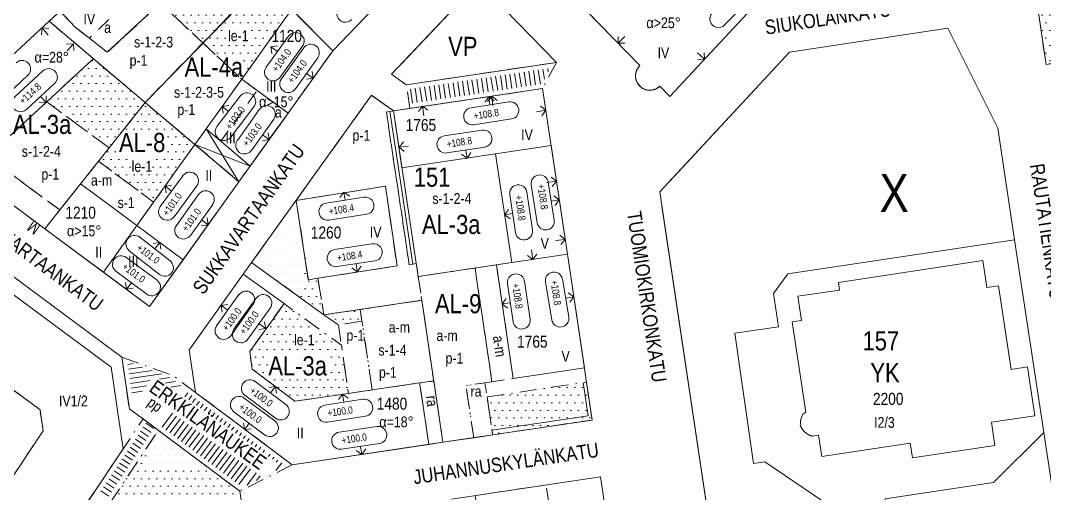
# Model space of a CAD drawing. Header units: metres. Extents: x 24485995 to 24488038, y 6819999 to 6822001.
# Drawn here: x 24487556.7 to 24487770.6, y 6821482.8 to 6821581.7 of the extents above; entities that cross this region are included whole.
import ezdxf

# ---------------------------------------------------------------- set-up
doc = ezdxf.new("R2010")
doc.units = ezdxf.units.M
for name, pattern in [('k10040', [10.3, 3.5, -1.5, 0.3, -1.5, 3.5]), ('k10050', [8, 3, -2, 3]), ('K10271', [0]), ('K10430', [0]), ('k10vi1', [0]), ('Pensasaita', [0])]:
    doc.linetypes.add(name, pattern=pattern)
for name, color, linetype, lineweight in [('AK_AsemakaavaTeksti_Kadun_puistonnimi', 7, 'Continuous', 0), ('AK_AsemakaavaTeksti_Kaupunginosan_nimi', 7, 'Continuous', 0), ('AK_AsemakaavaTeksti_Korttelinumero', 7, 'Continuous', 0), ('AK_Kaavamerkinta_Kayttotarkoitusalue', 7, 'Continuous', 0), ('AK_KayttotarkoitusSymboliViiva_Virkistysalueen_kuvio_murtoviiva', 7, 'Continuous', 0), ('AK_KayttotarkoitusViiva', 7, 'Continuous', 0), ('AK_LiikennointiViiva_Polkuviivoitus', 7, 'Continuous', 0), ('AK_MuuAsemakaavaTeksti_Alueenosan_kayttotarkoitus', 7, 'Continuous', 0), ('AK_MuuAsemakaavaTeksti_Erityismaarays', 7, 'Continuous', 0), ('AK_MuuAsemakaavaViiva_alueenosan_raja', 7, 'Continuous', 0), ('AK_MuuAsemakaavaViiva_Ohj_alueenosan_raja', 7, 'Continuous', 0), ('AK_Poistettava_merkintä', 7, 'Continuous', 0), ('AK_RakennusalaTeksti_Kerrosala_tai_luku', 7, 'Continuous', 0), ('AK_RakennusalaTeksti_Rakennusoikeus', 7, 'Continuous', 0), ('AK_RakennusalaViiva_Rakennusalan_raja__I_', 7, 'Continuous', 0), ('AK_RakentaminenSymboli_Rajaan_kiinni_nuoli', 7, 'Continuous', 0), ('AK_RakentaminenTeksti_Kattokaltevuus', 7, 'Continuous', 0), ('AK_RakentaminenTeksti_Korkeusmerkinta', 7, 'Continuous', 0), ('AK_RakentaminenTeksti_Korkeusmerkinta_ja_soikio_ja_nuoli', 7, 'Continuous', 0), ('AK_RakentaminenViiva_Kulkuaukko', 7, 'Continuous', 0), ('AK_YmparistoAlue_Istutettava_alue', 7, 'Continuous', 0), ('AK_YmparistoTeksti_Aita_puurivimerkinta', 7, 'Continuous', 0), ('AK_YmparistoViiva_Istutettava_pensasaita', 7, 'Continuous', 0), ('AK_YmparistoViiva_Istutettava_puurivi', 7, 'Continuous', 0)]:
    doc.layers.add(name, color=color, linetype=linetype, lineweight=lineweight)
doc.styles.add('ArialNarrow', font='ARIALN.TTF')

# ---------------------------------------------------------------- blocks, each defined once
blk = doc.blocks.new('NUOLI1')
at = {"layer": 'AK_RakentaminenSymboli_Rajaan_kiinni_nuoli', "color": 7, "linetype": 'Continuous', "lineweight": 0}
for p, q in [((0, 0), (-1, 1)), ((0, 2), (0, 0)), ((0, 0), (1, 1))]:
    blk.add_line(p, q, dxfattribs=at)

msp = doc.modelspace()

# ---------------------------------------------------------------- hatches: boundary and pattern name
at = {"layer": 'AK_YmparistoAlue_Istutettava_alue', "linetype": 'Continuous', "lineweight": 0}
h = msp.add_hatch(dxfattribs=at)
h.set_pattern_fill('DOTS', style=0)
h.paths.add_polyline_path([(24487602.61, 6821602.08), (24487600.92, 6821600.52), (24487598.95, 6821598.69), (24487599.64, 6821597.97), (24487599.29, 6821597.64), (24487585.9, 6821585.25), (24487594.81, 6821576.95), (24487607.44, 6821589.97), (24487612.78, 6821584.55), (24487615.62, 6821587.52), (24487619.76, 6821591.86), (24487622.43, 6821594.64), (24487613.29, 6821604.02), (24487609.22, 6821608.19)], flags=0)
h = msp.add_hatch(dxfattribs=at)
h.set_pattern_fill('DOTS', style=0)
h.paths.add_polyline_path([(24487771.3, 6821598.42), (24487769.92, 6821606.72), (24487765.97, 6821606.12), (24487770.36, 6821576.44), (24487770.94, 6821572.48), (24487800.6, 6821577.01), (24487800.02, 6821580.97), (24487774.81, 6821577.1)], flags=0)
h = msp.add_hatch(dxfattribs=at)
h.set_pattern_fill('DOTS', style=0)
h.paths.add_polyline_path([(24487612.15, 6821582.28), (24487613.35, 6821583.96), (24487612.78, 6821584.55), (24487607.44, 6821589.97), (24487594.81, 6821576.95), (24487602.89, 6821569.37)], flags=0)
h = msp.add_hatch(dxfattribs=at)
h.set_pattern_fill('DOTS', style=0)
h.paths.add_polyline_path([(24487571.91, 6821573.67), (24487570.83, 6821572.67), (24487562.17, 6821564.65), (24487565.92, 6821561.88), (24487575.21, 6821555.03), (24487582.74, 6821564.51)], flags=0)
h = msp.add_hatch(dxfattribs=at)
h.set_pattern_fill('DOTS', style=0)
h.paths.add_polyline_path([(24487576.97, 6821549.3), (24487584.5, 6821543.7), (24487592.57, 6821554.97), (24487593.13, 6821555.74), (24487582.74, 6821564.51), (24487575.21, 6821555.03), (24487572.99, 6821552.25)], flags=0)
h = msp.add_hatch(dxfattribs=at)
h.set_pattern_fill('DOTS', style=0)
h.paths.add_polyline_path([(24487616.83, 6821527.49), (24487614.38, 6821543.49), (24487614.29, 6821544.07), (24487604.98, 6821531.07), (24487611.15, 6821526.62), (24487619.95, 6821520.25), (24487618.8, 6821527.79), (24487618.65, 6821527.77)], flags=0)
h = msp.add_hatch(dxfattribs=at)
h.set_pattern_fill('DOTS', style=0)
h.paths.add_polyline_path([(24487609.44, 6821519.27), (24487604.59, 6821512.5), (24487605.09, 6821508.83), (24487614.03, 6821502.14), (24487625.23, 6821503.73), (24487623.75, 6821513.62), (24487623.72, 6821513.83), (24487618.2, 6821517.82), (24487611.74, 6821522.49)], flags=0)
h = msp.add_hatch(dxfattribs=at)
h.set_pattern_fill('DOTS', style=0)
h.paths.add_polyline_path([(24487620.09, 6821520.15), (24487623.1, 6821517.98), (24487623.09, 6821518.07), (24487628.03, 6821518.81), (24487627.66, 6821521.28)], flags=0)
h = msp.add_hatch(dxfattribs=at)
h.set_pattern_fill('DOTS', style=0)
h.paths.add_polyline_path([(24487655.34, 6821495.08), (24487661.27, 6821495.96), (24487676.1, 6821498.18), (24487675.29, 6821503.63), (24487674.92, 6821506.1), (24487660.09, 6821503.88), (24487654.16, 6821503), (24487654.52, 6821500.53)], flags=0)
h = msp.add_hatch(dxfattribs=at)
h.set_pattern_fill('DOTS', style=0)
h.paths.add_polyline_path([(24487602.5, 6821483.29), (24487585.5, 6821496.01), (24487567.15, 6821468.51), (24487564.1, 6821463.93), (24487604.47, 6821469.97)], flags=0)

# ---------------------------------------------------------------- linework, layer by layer
at = {"layer": 'AK_KayttotarkoitusSymboliViiva_Virkistysalueen_kuvio_murtoviiva', "linetype": 'k10vi1', "lineweight": 9, "flags": 128}
for points in [[(24487636.63, 6821568.69), (24487637.29, 6821568.22), (24487668.66, 6821572.9), (24487652.37, 6821589.63), (24487636.25, 6821572.61)], [(24487690.66, 6821542.86), (24487711.25, 6821405.07), (24487767.65, 6821413.49), (24487774.7, 6821416.52), (24487779.32, 6821422.65), (24487780.32, 6821426.51), (24487780.26, 6821430.57), (24487770.44, 6821495.6), (24487759.98, 6821485.14), (24487737.34, 6821481.72), (24487737.62, 6821479.84), (24487728.38, 6821478.44), (24487712.16, 6821489.46), (24487709.84, 6821489.11), (24487705.93, 6821516.3), (24487715.03, 6821517.68), (24487713.98, 6821524.6), (24487717.01, 6821528.7), (24487764.37, 6821535.85), (24487760.85, 6821559.15), (24487750.39, 6821580.04), (24487717.33, 6821575.05), (24487692.26, 6821548.03)]]:
    msp.add_lwpolyline(points, dxfattribs=at)
at = {"layer": 'AK_KayttotarkoitusViiva', "linetype": 'Continuous', "lineweight": 20, "flags": 128}
for points in [[(24487686.08, 6821572.23), (24487660.63, 6821598.39), (24487695.28, 6821634.57), (24487713.95, 6821654.07), (24487713.02, 6821654.97), (24487717.86, 6821660.03), (24487735.98, 6821645.69), (24487738.98, 6821625.41)], [(24487832.23, 6821581.84), (24487825.07, 6821629.3), (24487821.77, 6821634.44), (24487810.97, 6821651.25), (24487748.65, 6821642.1), (24487753.91, 6821606.48), (24487765.68, 6821608.1), (24487770.94, 6821572.49), (24487821.77, 6821580.24), (24487832.23, 6821581.84)], [(24487621.91, 6821575.3), (24487643.95, 6821598.32), (24487614.06, 6821629.02), (24487590.57, 6821607.29), (24487562.68, 6821581.48)], [(24487582.74, 6821564.51), (24487607.44, 6821589.96), (24487621.91, 6821575.3)], [(24487634.19, 6821570.43), (24487637.29, 6821568.22), (24487668.66, 6821572.9), (24487652.37, 6821589.63), (24487634.19, 6821570.43)], [(24487714.38, 6821586.74), (24487711.41, 6821586.3), (24487692.36, 6821565.78), (24487690.27, 6821567.93)], [(24487561.78, 6821538.14), (24487536.28, 6821557.05), (24487562.68, 6821581.48)], [(24487562.68, 6821581.48), (24487582.74, 6821564.51)], [(24487767.65, 6821413.49), (24487711.25, 6821405.07), (24487690.22, 6821545.83), (24487717.33, 6821575.05), (24487750.39, 6821580.04), (24487760.85, 6821559.15), (24487764.37, 6821535.85)], [(24487621.91, 6821575.3), (24487602.33, 6821547.97)], [(24487604.98, 6821531.08), (24487630.02, 6821566.03), (24487634.61, 6821562.76)], [(24487634.61, 6821562.76), (24487665.76, 6821567.41), (24487670.93, 6821532.8)], [(24487582.74, 6821564.51), (24487561.78, 6821538.14)], [(24487582.74, 6821564.51), (24487602.33, 6821547.97)], [(24487634.61, 6821562.76), (24487639.78, 6821528.14), (24487670.93, 6821532.8)], [(24487602.33, 6821547.97), (24487583.66, 6821521.93), (24487561.78, 6821538.14)], [(24487770.44, 6821495.6), (24487759.98, 6821485.14), (24487737.34, 6821481.72), (24487737.62, 6821479.84), (24487728.38, 6821478.44), (24487712.16, 6821489.46), (24487709.84, 6821489.11), (24487705.93, 6821516.3), (24487715.03, 6821517.68), (24487713.98, 6821524.6), (24487717.01, 6821528.7), (24487764.37, 6821535.85)], [(24487764.37, 6821535.85), (24487770.44, 6821495.6)], [(24487670.93, 6821532.8), (24487676.1, 6821498.18), (24487644.95, 6821493.53)], [(24487551.79, 6821530.62), (24487577.84, 6821511.3), (24487579.44, 6821500.55), (24487602.5, 6821483.29), (24487604.47, 6821469.97), (24487558.76, 6821463.14), (24487553.57, 6821455.35)], [(24487604.98, 6821531.08), (24487592.31, 6821513.4), (24487591.91, 6821512.83), (24487593.28, 6821503.93), (24487593.84, 6821503.51), (24487613.46, 6821488.82), (24487644.95, 6821493.53)], [(24487604.98, 6821531.08), (24487620.09, 6821520.15), (24487640.52, 6821523.2), (24487644.95, 6821493.53)], [(24487770.44, 6821495.6), (24487780.26, 6821430.57)], [(24487646.72, 6821481.66), (24487677.88, 6821486.32), (24487684.38, 6821442.8)]]:
    msp.add_lwpolyline(points, dxfattribs=at)
at = {"layer": 'AK_KayttotarkoitusViiva', "linetype": 'Continuous', "lineweight": 20}
msp.add_arc((24487688.19, 6821570.09), 3, 134.6423, 313.7915, dxfattribs=at)
at = {"layer": 'AK_LiikennointiViiva_Polkuviivoitus', "linetype": 'Continuous', "lineweight": 0, "flags": 128}
for points in [[(24487657.93, 6821570.29), (24487658.37, 6821567.32)], [(24487658.91, 6821570.44), (24487659.36, 6821567.47)], [(24487659.9, 6821570.58), (24487660.35, 6821567.62)], [(24487660.89, 6821570.73), (24487661.34, 6821567.76)], [(24487661.88, 6821570.88), (24487662.32, 6821567.91)], [(24487662.87, 6821571.03), (24487663.31, 6821568.06)], [(24487663.86, 6821571.17), (24487664.3, 6821568.21)], [(24487664.85, 6821571.32), (24487665.29, 6821568.36)], [(24487665.84, 6821571.47), (24487666.14, 6821569.41)], [(24487666.83, 6821571.62), (24487666.93, 6821570.9)], [(24487644.08, 6821568.22), (24487644.52, 6821565.25)], [(24487645.07, 6821568.37), (24487645.51, 6821565.4)], [(24487646.06, 6821568.51), (24487646.5, 6821565.55)], [(24487647.05, 6821568.66), (24487647.49, 6821565.7)], [(24487648.04, 6821568.81), (24487648.48, 6821565.84)], [(24487649.02, 6821568.96), (24487649.47, 6821565.99)], [(24487650.01, 6821569.11), (24487650.46, 6821566.14)], [(24487651, 6821569.25), (24487651.45, 6821566.29)], [(24487651.99, 6821569.4), (24487652.43, 6821566.43)], [(24487652.98, 6821569.55), (24487653.42, 6821566.58)], [(24487653.97, 6821569.7), (24487654.41, 6821566.73)], [(24487654.96, 6821569.84), (24487655.4, 6821566.88)], [(24487655.95, 6821569.99), (24487656.39, 6821567.03)], [(24487656.94, 6821570.14), (24487657.38, 6821567.17)], [(24487638.15, 6821567.33), (24487638.59, 6821564.37)], [(24487639.13, 6821567.48), (24487639.58, 6821564.51)], [(24487640.12, 6821567.63), (24487640.57, 6821564.66)], [(24487641.11, 6821567.78), (24487641.56, 6821564.81)], [(24487642.1, 6821567.92), (24487642.54, 6821564.96)], [(24487643.09, 6821568.07), (24487643.53, 6821565.1)], [(24487579.08, 6821509.79), (24487580.21, 6821509.96)], [(24487579.22, 6821508.8), (24487582.21, 6821509.25)], [(24487579.37, 6821507.82), (24487584.22, 6821508.53)], [(24487579.52, 6821506.83), (24487586.23, 6821507.82)], [(24487579.66, 6821505.84), (24487583.8, 6821506.45)], [(24487585.75, 6821506.74), (24487587.91, 6821507.06)], [(24487586.93, 6821505.9), (24487589.04, 6821506.22)], [(24487579.81, 6821504.85), (24487583, 6821505.32)], [(24487579.96, 6821503.86), (24487582.2, 6821504.19)], [(24487588.1, 6821505.07), (24487590.17, 6821505.37)], [(24487591.01, 6821502.99), (24487591.68, 6821503.88)], [(24487591.83, 6821502.41), (24487592.48, 6821503.28)], [(24487592.64, 6821501.83), (24487593.28, 6821502.68)], [(24487593.46, 6821501.25), (24487594.08, 6821502.08)], [(24487594.27, 6821500.67), (24487594.88, 6821501.48)], [(24487595.09, 6821500.09), (24487595.68, 6821500.88)], [(24487595.9, 6821499.51), (24487596.48, 6821500.28)], [(24487596.72, 6821498.93), (24487597.28, 6821499.69)], [(24487586.28, 6821496.67), (24487588.46, 6821499.58)], [(24487587.08, 6821496.08), (24487589.27, 6821499)], [(24487587.88, 6821495.48), (24487590.09, 6821498.42)], [(24487588.69, 6821494.88), (24487590.9, 6821497.84)], [(24487597.53, 6821498.35), (24487598.08, 6821499.09)], [(24487598.35, 6821497.77), (24487598.88, 6821498.49)], [(24487599.16, 6821497.19), (24487599.68, 6821497.89)], [(24487581.79, 6821495.86), (24487583.45, 6821494.75)], [(24487582.35, 6821496.69), (24487584, 6821495.58)], [(24487582.9, 6821497.52), (24487584.56, 6821496.42)], [(24487589.49, 6821494.28), (24487591.72, 6821497.26)], [(24487590.29, 6821493.68), (24487592.53, 6821496.68)], [(24487591.09, 6821493.08), (24487593.35, 6821496.1)], [(24487591.89, 6821492.48), (24487594.16, 6821495.52)], [(24487599.98, 6821496.61), (24487600.48, 6821497.29)], [(24487600.79, 6821496.03), (24487601.28, 6821496.69)], [(24487601.61, 6821495.45), (24487602.08, 6821496.09)], [(24487602.42, 6821494.87), (24487602.88, 6821495.49)], [(24487580.13, 6821493.36), (24487581.78, 6821492.26)], [(24487580.68, 6821494.19), (24487582.34, 6821493.09)], [(24487581.24, 6821495.02), (24487582.89, 6821493.92)], [(24487592.69, 6821491.88), (24487594.98, 6821494.94)], [(24487593.49, 6821491.28), (24487595.79, 6821494.36)], [(24487594.29, 6821490.68), (24487596.61, 6821493.78)], [(24487603.24, 6821494.29), (24487603.68, 6821494.89)], [(24487604.05, 6821493.71), (24487604.49, 6821494.29)], [(24487604.87, 6821493.13), (24487605.29, 6821493.69)], [(24487579.02, 6821491.7), (24487580.67, 6821490.59)], [(24487579.57, 6821492.53), (24487581.23, 6821491.42)], [(24487595.09, 6821490.08), (24487597.42, 6821493.2)], [(24487595.89, 6821489.48), (24487598.24, 6821492.62)], [(24487596.69, 6821488.88), (24487599.05, 6821492.04)], [(24487597.49, 6821488.29), (24487599.87, 6821491.46)], [(24487605.68, 6821492.55), (24487606.09, 6821493.09)], [(24487606.5, 6821491.97), (24487606.89, 6821492.49)], [(24487607.31, 6821491.39), (24487607.69, 6821491.89)], [(24487577.35, 6821489.2), (24487579.01, 6821488.1)], [(24487577.91, 6821490.03), (24487579.56, 6821488.93)], [(24487578.46, 6821490.86), (24487580.12, 6821489.76)], [(24487598.29, 6821487.69), (24487600.68, 6821490.88)], [(24487599.09, 6821487.09), (24487601.5, 6821490.3)], [(24487599.89, 6821486.49), (24487602.31, 6821489.72)], [(24487600.69, 6821485.89), (24487603.13, 6821489.14)], [(24487608.86, 6821491.02), (24487608.5, 6821490.55)], [(24487609.66, 6821490.42), (24487609.32, 6821489.97)], [(24487611.26, 6821489.22), (24487610.04, 6821487.6)], [(24487610.46, 6821489.82), (24487610.13, 6821489.39)], [(24487576.24, 6821487.54), (24487577.9, 6821486.43)], [(24487576.8, 6821488.37), (24487578.46, 6821487.26)], [(24487601.49, 6821485.29), (24487603.94, 6821488.56)], [(24487602.29, 6821484.69), (24487604.76, 6821487.98)], [(24487605.95, 6821487.13), (24487604.02, 6821484.56)], [(24487574.58, 6821485.04), (24487576.24, 6821483.94)], [(24487575.13, 6821485.87), (24487576.79, 6821484.77)], [(24487575.69, 6821486.7), (24487577.35, 6821485.6)], [(24487606.76, 6821486.55), (24487606.02, 6821485.57)], [(24487573.47, 6821483.38), (24487575.13, 6821482.27)], [(24487574.02, 6821484.21), (24487575.68, 6821483.1)]]:
    msp.add_lwpolyline(points, dxfattribs=at)
at = {"layer": 'AK_MuuAsemakaavaViiva_alueenosan_raja', "linetype": 'k10040', "lineweight": 5, "flags": 128}
for points in [[(24487768.31, 6821590.29), (24487770.94, 6821572.49), (24487770.94, 6821572.48), (24487796.36, 6821576.36), (24487800.6, 6821577.01), (24487800.02, 6821580.97), (24487787.41, 6821579.04), (24487774.81, 6821577.1), (24487773.05, 6821587.76), (24487769.92, 6821606.72), (24487765.97, 6821606.12), (24487768.31, 6821590.29)], [(24487585.9, 6821585.25), (24487591.1, 6821590.06), (24487599.65, 6821597.97), (24487607.44, 6821589.96), (24487594.81, 6821576.95), (24487585.9, 6821585.25)], [(24487594.81, 6821576.95), (24487602.9, 6821569.37), (24487613.35, 6821583.96), (24487612.77, 6821584.55), (24487607.44, 6821589.96), (24487594.81, 6821576.95)], [(24487562.68, 6821581.48), (24487571.91, 6821573.67), (24487582.74, 6821564.51), (24487594.81, 6821576.95), (24487585.9, 6821585.25), (24487574.83, 6821575.01), (24487571.09, 6821577.93), (24487568.02, 6821580.32), (24487565.01, 6821583.63), (24487562.68, 6821581.48)], [(24487582.74, 6821564.51), (24487593.13, 6821555.74), (24487595.47, 6821559), (24487602.9, 6821569.37), (24487594.81, 6821576.95), (24487582.74, 6821564.51)], [(24487621.91, 6821575.3), (24487612.6, 6821562.31)], [(24487562.16, 6821564.65), (24487575.2, 6821555.03), (24487578.97, 6821559.77), (24487582.74, 6821564.51), (24487571.91, 6821573.67), (24487562.16, 6821564.65)], [(24487668.66, 6821572.9), (24487637.29, 6821568.22)], [(24487668.66, 6821572.9), (24487665.76, 6821567.41)], [(24487602.9, 6821569.37), (24487606.13, 6821567.01)], [(24487638.01, 6821563.27), (24487637.29, 6821568.22)], [(24487606.13, 6821567.01), (24487612.6, 6821562.31)], [(24487614.29, 6821544.07), (24487617.5, 6821548.55), (24487630.02, 6821566.03), (24487634.61, 6821562.76), (24487633.12, 6821562.54), (24487634.9, 6821550.67), (24487636.39, 6821540.67), (24487637.89, 6821530.67), (24487639.37, 6821530.86), (24487639.78, 6821528.14), (24487640.52, 6821523.2), (24487630.31, 6821521.67), (24487627.66, 6821521.28), (24487620.09, 6821520.15), (24487618.8, 6821527.79), (24487627.08, 6821529.08), (24487635.36, 6821530.36), (24487634.14, 6821538.69), (24487632.92, 6821547.02), (24487623.6, 6821545.54), (24487614.29, 6821544.07)], [(24487638.01, 6821563.27), (24487665.76, 6821567.41)], [(24487546.09, 6821549.78), (24487562.16, 6821564.65), (24487575.2, 6821555.03), (24487572.99, 6821552.25), (24487569.25, 6821547.54), (24487564.9, 6821542.06), (24487554.81, 6821549.53), (24487551.91, 6821545.46), (24487546.09, 6821549.78)], [(24487572.99, 6821552.24), (24487584.5, 6821543.7), (24487593.13, 6821555.74), (24487582.74, 6821564.51), (24487575.2, 6821555.03), (24487572.99, 6821552.24)], [(24487612.6, 6821562.31), (24487604.66, 6821551.23)], [(24487639.37, 6821530.86), (24487638.63, 6821530.77), (24487637.89, 6821530.67), (24487634.9, 6821550.67), (24487633.12, 6821562.54), (24487633.87, 6821562.65), (24487634.61, 6821562.76)], [(24487593.13, 6821555.74), (24487602.33, 6821547.97), (24487604.66, 6821551.23), (24487598.53, 6821556.41), (24487595.47, 6821559), (24487593.13, 6821555.74)], [(24487569.25, 6821547.54), (24487581.01, 6821538.82), (24487584.5, 6821543.7), (24487572.99, 6821552.24), (24487569.25, 6821547.54)], [(24487572.99, 6821552.24), (24487569.25, 6821547.54)], [(24487584.5, 6821543.7), (24487581.01, 6821538.82)], [(24487620.09, 6821520.15), (24487604.98, 6821531.08), (24487614.29, 6821544.07), (24487616.82, 6821527.49), (24487618.8, 6821527.79), (24487620.09, 6821520.15)], [(24487639.78, 6821528.14), (24487640.52, 6821523.2), (24487644.95, 6821493.53), (24487651.38, 6821494.49), (24487649.75, 6821505.37), (24487653.71, 6821505.96), (24487655.19, 6821506.18), (24487651.65, 6821529.92), (24487639.78, 6821528.14)], [(24487655.19, 6821506.18), (24487651.65, 6821529.92), (24487656.1, 6821530.58), (24487659.64, 6821506.85), (24487655.19, 6821506.18)], [(24487651.65, 6821529.92), (24487651.9, 6821529.95)], [(24487611.74, 6821522.49), (24487604.59, 6821512.5), (24487605.09, 6821508.83), (24487614.03, 6821502.14), (24487625.23, 6821503.73), (24487623.72, 6821513.83), (24487611.74, 6821522.49)], [(24487620.09, 6821520.15), (24487623.09, 6821518.07), (24487628.03, 6821518.81), (24487627.66, 6821521.28), (24487620.09, 6821520.15)], [(24487627.66, 6821521.28), (24487628.03, 6821518.81), (24487630.17, 6821504.47), (24487640.06, 6821505.94), (24487643.03, 6821506.39), (24487640.52, 6821523.2), (24487627.66, 6821521.28)], [(24487619.96, 6821520.25), (24487620.09, 6821520.15)], [(24487623.09, 6821518.07), (24487623.72, 6821513.83), (24487625.23, 6821503.73), (24487630.17, 6821504.47), (24487628.03, 6821518.81), (24487623.09, 6821518.07)], [(24487623.1, 6821517.98), (24487623.09, 6821518.07)], [(24487593.28, 6821503.93), (24487588.49, 6821507.51), (24487577.84, 6821511.3)], [(24487577.84, 6821511.3), (24487579.44, 6821500.55), (24487582.3, 6821498.41)], [(24487527.78, 6821472.56), (24487545.53, 6821499.16), (24487551.08, 6821507.48), (24487560.77, 6821500.3), (24487561.42, 6821495.94), (24487542.48, 6821467.56), (24487539.15, 6821469.78), (24487536.93, 6821466.45), (24487527.78, 6821472.56)], [(24487641.98, 6821493.09), (24487644.95, 6821493.53), (24487643.03, 6821506.39), (24487643, 6821506.31), (24487640.06, 6821505.94), (24487641.98, 6821493.09)], [(24487655.44, 6821506.22), (24487655.19, 6821506.18)], [(24487651.38, 6821494.49), (24487649.75, 6821505.37), (24487653.71, 6821505.96), (24487654.15, 6821502.99), (24487655.33, 6821495.08), (24487651.38, 6821494.49)], [(24487654.15, 6821502.99), (24487655.33, 6821495.08), (24487676.1, 6821498.18), (24487674.92, 6821506.1), (24487654.15, 6821502.99)], [(24487613.46, 6821488.82), (24487593.84, 6821503.51), (24487593.28, 6821503.93)], [(24487654.52, 6821500.52), (24487654.15, 6821502.99)], [(24487558.76, 6821463.14), (24487582.3, 6821498.41), (24487585.49, 6821496.02), (24487564.1, 6821463.93), (24487558.76, 6821463.14)], [(24487564.1, 6821463.93), (24487585.49, 6821496.02), (24487602.5, 6821483.29), (24487604.47, 6821469.97), (24487603.32, 6821469.79), (24487564.1, 6821463.93)], [(24487613.46, 6821488.82), (24487602.5, 6821483.29)], [(24487651.67, 6821482.4), (24487654.53, 6821463.22), (24487659.89, 6821460.37), (24487669.9, 6821461.87), (24487667.68, 6821476.7), (24487666.5, 6821484.62), (24487651.67, 6821482.4)]]:
    msp.add_lwpolyline(points, dxfattribs=at)
at = {"layer": 'AK_MuuAsemakaavaViiva_Ohj_alueenosan_raja', "linetype": 'k10050', "lineweight": 5, "flags": 128}
for points in [[(24487571.09, 6821577.93), (24487574.83, 6821575.01), (24487585.9, 6821585.25), (24487582.45, 6821588.89), (24487571.09, 6821577.93)], [(24487598.53, 6821556.41), (24487601.6, 6821553.82), (24487604.66, 6821551.23), (24487608.63, 6821556.77), (24487612.6, 6821562.31), (24487606.13, 6821567.01), (24487598.53, 6821556.41)], [(24487551.91, 6821545.46), (24487554.81, 6821549.53), (24487564.9, 6821542.06), (24487561.78, 6821538.14), (24487558.73, 6821540.4), (24487551.91, 6821545.46)]]:
    msp.add_lwpolyline(points, dxfattribs=at)
at = {"layer": 'AK_Poistettava_merkintä', "linetype": 'k10040', "lineweight": 0, "flags": 128}
for points in [[(24487562.68, 6821581.48), (24487565.01, 6821583.63)], [(24487674.92, 6821506.1), (24487675.29, 6821503.62), (24487676.1, 6821498.18), (24487661.27, 6821495.97), (24487655.33, 6821495.08)], [(24487582.3, 6821498.41), (24487585.49, 6821496.02)], [(24487651.38, 6821494.49), (24487644.95, 6821493.53)], [(24487655.33, 6821495.08), (24487651.38, 6821494.49)]]:
    msp.add_lwpolyline(points, dxfattribs=at)
at = {"layer": 'AK_RakennusalaViiva_Rakennusalan_raja__I_', "linetype": 'K10271', "lineweight": 9, "flags": 128}
for points in [[(24487675.22, 6821612.18), (24487674.5, 6821612.87), (24487660.63, 6821598.39), (24487661.33, 6821597.67), (24487686.08, 6821572.23), (24487686.01, 6821572.15), (24487685.94, 6821572.08), (24487685.87, 6821572), (24487685.81, 6821571.92), (24487685.74, 6821571.83), (24487685.68, 6821571.75), (24487685.63, 6821571.66), (24487685.57, 6821571.57), (24487685.52, 6821571.48), (24487685.47, 6821571.38), (24487685.43, 6821571.29), (24487685.39, 6821571.19), (24487685.35, 6821571.09), (24487685.32, 6821570.99), (24487685.29, 6821570.89), (24487685.26, 6821570.79), (24487685.24, 6821570.69), (24487685.22, 6821570.59), (24487685.2, 6821570.48), (24487685.19, 6821570.38), (24487685.18, 6821570.28), (24487685.18, 6821570.17), (24487685.18, 6821570.07), (24487685.18, 6821569.96), (24487685.18, 6821569.86), (24487685.19, 6821569.75), (24487685.21, 6821569.65), (24487685.22, 6821569.55), (24487685.24, 6821569.44), (24487685.27, 6821569.34), (24487685.3, 6821569.24), (24487685.33, 6821569.14), (24487685.36, 6821569.04), (24487685.4, 6821568.94), (24487685.44, 6821568.85), (24487685.48, 6821568.75), (24487685.53, 6821568.66), (24487685.58, 6821568.57), (24487685.64, 6821568.48), (24487685.7, 6821568.39), (24487685.76, 6821568.31), (24487685.82, 6821568.22), (24487685.89, 6821568.14), (24487685.95, 6821568.06), (24487686.03, 6821567.99), (24487686.1, 6821567.91), (24487686.18, 6821567.84), (24487686.26, 6821567.77), (24487686.34, 6821567.71), (24487686.42, 6821567.64), (24487686.51, 6821567.58), (24487686.6, 6821567.53), (24487686.69, 6821567.47), (24487686.78, 6821567.42), (24487686.87, 6821567.38), (24487686.97, 6821567.33), (24487687.06, 6821567.29), (24487687.16, 6821567.25), (24487687.26, 6821567.22), (24487687.36, 6821567.19), (24487687.46, 6821567.16), (24487687.56, 6821567.14), (24487687.67, 6821567.12), (24487687.77, 6821567.11), (24487687.87, 6821567.09), (24487687.98, 6821567.08), (24487688.08, 6821567.08), (24487688.19, 6821567.08), (24487688.29, 6821567.08), (24487688.4, 6821567.09), (24487688.5, 6821567.1), (24487688.6, 6821567.11), (24487688.71, 6821567.13), (24487688.81, 6821567.15), (24487688.91, 6821567.17), (24487689.01, 6821567.2), (24487689.11, 6821567.23), (24487689.21, 6821567.26), (24487689.31, 6821567.3), (24487689.41, 6821567.34), (24487689.5, 6821567.39), (24487689.59, 6821567.43), (24487689.69, 6821567.49), (24487689.78, 6821567.54), (24487689.86, 6821567.6), (24487689.95, 6821567.66), (24487690.03, 6821567.72), (24487690.11, 6821567.79), (24487690.19, 6821567.86), (24487690.27, 6821567.93), (24487692.36, 6821565.78), (24487711.41, 6821586.3), (24487714.38, 6821586.74), (24487712.47, 6821599.6), (24487712.4, 6821600.09), (24487711.89, 6821603.57), (24487705.98, 6821602.84), (24487706.24, 6821601.12), (24487706.42, 6821599.92), (24487691.64, 6821584.57), (24487691.61, 6821584.61), (24487691.59, 6821584.65), (24487691.56, 6821584.69), (24487691.54, 6821584.73), (24487691.51, 6821584.77), (24487691.48, 6821584.8), (24487691.45, 6821584.84), (24487691.41, 6821584.87), (24487691.38, 6821584.91), (24487691.35, 6821584.94), (24487691.31, 6821584.97), (24487691.27, 6821585), (24487691.24, 6821585.03), (24487691.2, 6821585.05), (24487691.16, 6821585.08), (24487691.12, 6821585.1), (24487691.08, 6821585.13), (24487691.03, 6821585.15), (24487690.99, 6821585.17), (24487690.95, 6821585.19), (24487690.9, 6821585.2), (24487690.86, 6821585.22), (24487690.81, 6821585.23), (24487690.77, 6821585.24), (24487690.72, 6821585.25), (24487690.68, 6821585.26), (24487690.63, 6821585.27), (24487690.58, 6821585.28), (24487690.54, 6821585.28), (24487690.49, 6821585.28), (24487690.44, 6821585.28), (24487690.39, 6821585.28), (24487690.35, 6821585.28), (24487690.3, 6821585.28), (24487690.25, 6821585.27), (24487686.79, 6821588.77), (24487688.11, 6821590.11), (24487679.04, 6821599.34), (24487679.06, 6821599.35), (24487679.07, 6821599.36), (24487679.09, 6821599.38), (24487679.11, 6821599.39), (24487679.13, 6821599.4), (24487679.15, 6821599.41), (24487679.16, 6821599.43), (24487679.18, 6821599.44), (24487679.19, 6821599.45), (24487679.21, 6821599.47), (24487679.22, 6821599.48), (24487679.24, 6821599.5), (24487679.25, 6821599.52), (24487679.26, 6821599.53), (24487679.28, 6821599.55), (24487679.29, 6821599.57), (24487679.3, 6821599.59), (24487679.31, 6821599.61), (24487679.32, 6821599.62), (24487679.33, 6821599.64), (24487679.34, 6821599.66), (24487679.34, 6821599.68), (24487679.35, 6821599.7), (24487679.36, 6821599.72), (24487679.36, 6821599.74), (24487679.37, 6821599.76), (24487679.37, 6821599.78), (24487679.38, 6821599.81), (24487679.38, 6821599.83), (24487679.38, 6821599.85), (24487679.38, 6821599.87), (24487679.38, 6821599.89), (24487679.38, 6821599.91), (24487679.38, 6821599.93), (24487679.38, 6821599.95), (24487679.38, 6821599.98), (24487679.38, 6821600), (24487679.37, 6821600.02), (24487679.37, 6821600.04), (24487679.36, 6821600.06), (24487679.36, 6821600.08), (24487679.35, 6821600.1), (24487679.34, 6821600.12), (24487679.33, 6821600.14), (24487679.32, 6821600.16), (24487679.32, 6821600.18), (24487679.31, 6821600.2), (24487679.29, 6821600.21), (24487679.28, 6821600.23), (24487679.27, 6821600.25), (24487679.26, 6821600.27), (24487679.25, 6821600.28), (24487679.23, 6821600.3), (24487679.22, 6821600.32), (24487679.2, 6821600.33), (24487679.19, 6821600.35), (24487679.17, 6821600.36), (24487679.16, 6821600.37), (24487679.14, 6821600.39), (24487679.12, 6821600.4), (24487679.1, 6821600.41), (24487679.09, 6821600.42), (24487679.07, 6821600.43), (24487681.29, 6821603.05), (24487683.1, 6821601.62), (24487683.1, 6821601.61), (24487683.11, 6821601.59), (24487683.12, 6821601.58), (24487683.13, 6821601.57), (24487683.14, 6821601.55), (24487683.15, 6821601.54), (24487683.16, 6821601.53), (24487683.17, 6821601.51), (24487683.18, 6821601.5), (24487683.2, 6821601.49), (24487683.21, 6821601.48), (24487683.22, 6821601.47), (24487683.23, 6821601.46), (24487683.25, 6821601.45), (24487683.26, 6821601.44), (24487683.28, 6821601.43), (24487683.29, 6821601.42), (24487683.3, 6821601.41), (24487683.32, 6821601.4), (24487683.33, 6821601.4), (24487683.35, 6821601.39), (24487683.37, 6821601.38), (24487683.38, 6821601.38), (24487683.4, 6821601.37), (24487683.41, 6821601.37), (24487683.43, 6821601.37), (24487683.45, 6821601.36), (24487683.46, 6821601.36), (24487683.48, 6821601.36), (24487683.5, 6821601.36), (24487683.51, 6821601.36), (24487683.53, 6821601.36), (24487683.55, 6821601.36), (24487683.56, 6821601.36), (24487683.58, 6821601.36), (24487683.6, 6821601.36), (24487683.61, 6821601.36), (24487683.63, 6821601.37), (24487683.65, 6821601.37), (24487683.66, 6821601.38), (24487683.68, 6821601.38), (24487683.7, 6821601.39), (24487683.71, 6821601.39), (24487683.73, 6821601.4), (24487683.74, 6821601.41), (24487683.76, 6821601.41), (24487683.77, 6821601.42), (24487683.79, 6821601.43), (24487683.8, 6821601.44), (24487683.81, 6821601.45), (24487683.83, 6821601.46), (24487683.84, 6821601.47), (24487683.85, 6821601.48), (24487683.87, 6821601.49), (24487683.88, 6821601.5), (24487683.89, 6821601.52), (24487683.9, 6821601.53), (24487683.91, 6821601.54), (24487683.92, 6821601.55), (24487683.93, 6821601.57), (24487683.94, 6821601.58), (24487683.95, 6821601.6), (24487683.96, 6821601.61), (24487683.96, 6821601.63), (24487683.97, 6821601.64), (24487683.98, 6821601.66), (24487683.99, 6821601.67), (24487688.54, 6821606.21), (24487688.94, 6821605.82), (24487693.16, 6821610.1), (24487692.76, 6821610.46), (24487698.51, 6821616.44), (24487698.97, 6821616.02), (24487703.21, 6821620.41), (24487702.73, 6821620.89), (24487706, 6821624.31), (24487704.3, 6821625.92), (24487696.3, 6821633.53), (24487695.97, 6821633.84), (24487675.22, 6821612.18)], [(24487613.35, 6821583.96), (24487621.91, 6821575.3), (24487632.19, 6821586.03), (24487643.95, 6821598.32), (24487622.44, 6821620.42), (24487614.06, 6821629.02), (24487594.24, 6821610.68), (24487590.57, 6821607.29), (24487590.46, 6821607.18), (24487576.95, 6821594.68), (24487565.01, 6821583.63), (24487568.02, 6821580.32), (24487571.09, 6821577.93), (24487574.83, 6821575.01), (24487585.9, 6821585.25), (24487599.29, 6821597.64), (24487599.65, 6821597.97), (24487598.95, 6821598.69), (24487600.93, 6821600.52), (24487602.62, 6821602.08), (24487609.22, 6821608.19), (24487612.89, 6821611.59), (24487616.87, 6821607.5), (24487625.88, 6821598.24), (24487623.12, 6821595.36), (24487622.43, 6821594.63), (24487619.77, 6821591.86), (24487615.62, 6821587.52), (24487612.77, 6821584.55), (24487613.35, 6821583.96)], [(24487621.91, 6821575.3), (24487613.35, 6821583.96), (24487612.15, 6821582.29), (24487602.9, 6821569.37), (24487606.13, 6821567.01), (24487612.6, 6821562.31), (24487621.91, 6821575.3)], [(24487552.51, 6821555.72), (24487562.16, 6821564.65), (24487570.83, 6821572.67), (24487571.91, 6821573.67), (24487562.68, 6821581.48), (24487536.28, 6821557.05), (24487546.09, 6821549.78), (24487552.51, 6821555.72)], [(24487602.9, 6821569.37), (24487595.47, 6821559), (24487595.71, 6821558.8), (24487598.53, 6821556.41), (24487601.8, 6821553.65), (24487604.66, 6821551.23), (24487612.6, 6821562.31), (24487606.13, 6821567.01), (24487602.9, 6821569.37)], [(24487634.61, 6821562.76), (24487636.38, 6821550.89), (24487655.91, 6821553.81), (24487667.53, 6821555.55), (24487667.35, 6821556.78), (24487665.76, 6821567.41), (24487638.01, 6821563.27), (24487634.61, 6821562.76)], [(24487581.01, 6821538.82), (24487590.65, 6821531.68), (24487602.33, 6821547.97), (24487593.13, 6821555.74), (24487592.57, 6821554.96), (24487584.5, 6821543.7), (24487581.01, 6821538.82)], [(24487667.53, 6821555.55), (24487655.91, 6821553.81), (24487659.31, 6821531.06), (24487670.93, 6821532.8), (24487667.53, 6821555.55)], [(24487574.02, 6821529.07), (24487581.01, 6821538.82), (24487573.39, 6821544.47), (24487569.25, 6821547.54), (24487564.9, 6821542.06), (24487561.78, 6821538.14), (24487574.02, 6821529.07)], [(24487614.29, 6821544.07), (24487616.82, 6821527.49), (24487618.8, 6821527.79), (24487635.36, 6821530.36), (24487632.92, 6821547.02), (24487614.29, 6821544.07)], [(24487581.01, 6821538.82), (24487574.02, 6821529.07), (24487583.66, 6821521.93), (24487590.65, 6821531.68), (24487581.01, 6821538.82)], [(24487659.31, 6821531.06), (24487656.1, 6821530.58), (24487659.64, 6821506.85), (24487674.48, 6821509.06), (24487670.93, 6821532.8), (24487659.31, 6821531.06)], [(24487720.75, 6821499.84), (24487720.12, 6821499.38), (24487720.04, 6821499.16), (24487719.95, 6821498.94), (24487719.87, 6821498.72), (24487719.79, 6821498.49), (24487719.7, 6821498.27), (24487719.65, 6821498.07), (24487719.62, 6821497.86), (24487719.61, 6821497.65), (24487719.61, 6821497.43), (24487719.6, 6821497.22), (24487719.63, 6821497.11), (24487719.66, 6821497), (24487719.7, 6821496.9), (24487719.74, 6821496.79), (24487719.78, 6821496.69), (24487719.83, 6821496.59), (24487719.88, 6821496.49), (24487719.94, 6821496.39), (24487720, 6821496.3), (24487720.06, 6821496.2), (24487720.12, 6821496.11), (24487720.19, 6821496.02), (24487720.26, 6821495.94), (24487720.33, 6821495.85), (24487720.41, 6821495.77), (24487720.49, 6821495.69), (24487720.57, 6821495.61), (24487720.66, 6821495.54), (24487720.74, 6821495.47), (24487720.83, 6821495.4), (24487720.92, 6821495.34), (24487721.02, 6821495.28), (24487721.11, 6821495.22), (24487721.21, 6821495.16), (24487721.31, 6821495.11), (24487721.41, 6821495.06), (24487721.51, 6821495.02), (24487721.62, 6821494.98), (24487721.72, 6821494.94), (24487721.83, 6821494.91), (24487721.94, 6821494.88), (24487722.05, 6821494.85), (24487722.16, 6821494.83), (24487723.42, 6821495), (24487724.09, 6821490.53), (24487742.58, 6821493.33), (24487743.04, 6821490.28), (24487760.25, 6821492.88), (24487759.52, 6821497.71), (24487768.57, 6821499.08), (24487767.03, 6821509.28), (24487763.65, 6821508.76), (24487761.01, 6821526.22), (24487758.57, 6821525.86), (24487757.72, 6821531.5), (24487727.55, 6821526.94), (24487727.79, 6821525.34), (24487719.1, 6821524.03), (24487719.86, 6821519), (24487717.92, 6821518.66), (24487720.75, 6821499.84)], [(24487558.76, 6821463.14), (24487578.15, 6821492.19), (24487576.96, 6821500.19), (24487576.1, 6821505.98), (24487575.63, 6821509.21), (24487553.26, 6821525.79), (24487550.05, 6821528.17), (24487543.69, 6821519.19), (24487540.79, 6821515.12), (24487544.01, 6821512.73), (24487545.6, 6821511.55), (24487551.08, 6821507.48), (24487560.77, 6821500.3), (24487561.14, 6821497.84), (24487561.42, 6821495.94), (24487545.45, 6821472.02), (24487542.48, 6821467.56), (24487554.54, 6821459.51), (24487555.79, 6821458.68), (24487558.76, 6821463.14)], [(24487630.17, 6821504.47), (24487625.23, 6821503.73), (24487614.03, 6821502.14), (24487605.09, 6821508.83), (24487604.59, 6821512.5), (24487609.44, 6821519.27), (24487611.74, 6821522.49), (24487603.23, 6821528.64), (24487592.31, 6821513.4), (24487591.91, 6821512.83), (24487593.28, 6821503.93), (24487593.84, 6821503.51), (24487613.46, 6821488.82), (24487641.98, 6821493.09), (24487640.36, 6821503.96), (24487640.06, 6821505.94), (24487630.17, 6821504.47)]]:
    msp.add_lwpolyline(points, dxfattribs=at)
at = {"layer": 'AK_RakentaminenTeksti_Korkeusmerkinta_ja_soikio_ja_nuoli', "linetype": 'Continuous', "lineweight": 5, "flags": 128}
for points in [[(24487703.79, 6821580.71), (24487709.34, 6821586.47)], [(24487612.71, 6821578.38), (24487608, 6821571.91)], [(24487608.98, 6821576.14), (24487610.38, 6821576.36)], [(24487608.98, 6821576.14), (24487609.2, 6821574.75)], [(24487610.35, 6821575.14), (24487608.98, 6821576.14)], [(24487610.91, 6821569.79), (24487615.62, 6821576.26)], [(24487615.85, 6821575.94), (24487611.19, 6821569.44)], [(24487614.12, 6821567.35), (24487618.78, 6821573.85)], [(24487561.37, 6821571.13), (24487555.49, 6821565.69)], [(24487616.45, 6821570.6), (24487617.83, 6821569.61)], [(24487617.83, 6821569.61), (24487617.6, 6821571)], [(24487552.42, 6821564.71), (24487558.24, 6821570.2)], [(24487557.94, 6821563.05), (24487563.81, 6821568.48)], [(24487617.83, 6821569.61), (24487616.43, 6821569.38)], [(24487562.03, 6821564.52), (24487560.62, 6821564.57)], [(24487560.87, 6821565.77), (24487562.03, 6821564.52)], [(24487562.03, 6821564.52), (24487562.08, 6821565.93)], [(24487602.6, 6821565.82), (24487597.74, 6821559.47)], [(24487598.82, 6821563.68), (24487600.22, 6821563.87)], [(24487658.71, 6821564.64), (24487650.81, 6821563.42)], [(24487654.5, 6821565.71), (24487653.67, 6821564.57)], [(24487654.5, 6821565.71), (24487655.64, 6821564.87)], [(24487654.76, 6821564.03), (24487654.5, 6821565.71)], [(24487598.82, 6821563.68), (24487599, 6821562.28)], [(24487600.17, 6821562.65), (24487598.82, 6821563.68)], [(24487600.6, 6821557.28), (24487605.46, 6821563.63)], [(24487606.65, 6821563.11), (24487601.99, 6821556.61)], [(24487604.92, 6821554.51), (24487609.58, 6821561.01)], [(24487651.36, 6821559.86), (24487659.26, 6821561.08)], [(24487607.25, 6821557.76), (24487608.63, 6821556.77)], [(24487608.63, 6821556.77), (24487608.4, 6821558.17)], [(24487653.11, 6821558.76), (24487645.2, 6821557.53)], [(24487608.63, 6821556.77), (24487607.23, 6821556.54)], [(24487645.75, 6821553.98), (24487653.66, 6821555.2)], [(24487649.97, 6821552.91), (24487648.83, 6821553.75)], [(24487649.71, 6821554.59), (24487649.97, 6821552.91)], [(24487649.97, 6821552.91), (24487650.8, 6821554.05)], [(24487590.62, 6821549.23), (24487585.88, 6821542.79)], [(24487586.88, 6821547.02), (24487588.28, 6821547.23)], [(24487586.88, 6821547.02), (24487587.09, 6821545.62)], [(24487588.25, 6821546.01), (24487586.88, 6821547.02)], [(24487588.78, 6821540.66), (24487593.52, 6821547.1)], [(24487663.38, 6821547.3), (24487664.62, 6821539.4)], [(24487668.17, 6821539.96), (24487666.93, 6821547.86)], [(24487593.91, 6821545.33), (24487589.25, 6821538.83)], [(24487628.46, 6821544.73), (24487620.55, 6821543.51)], [(24487624.25, 6821545.8), (24487623.41, 6821544.66)], [(24487624.25, 6821545.8), (24487625.39, 6821544.97)], [(24487624.51, 6821544.12), (24487624.25, 6821545.8)], [(24487658.91, 6821545.26), (24487660.09, 6821537.35)], [(24487663.65, 6821537.88), (24487662.47, 6821545.79)], [(24487669.23, 6821544.17), (24487668.09, 6821545.01)], [(24487592.18, 6821536.73), (24487596.84, 6821543.23)], [(24487667.55, 6821543.91), (24487669.23, 6821544.17)], [(24487669.23, 6821544.17), (24487668.4, 6821543.03)], [(24487595.89, 6821538.99), (24487595.66, 6821540.39)], [(24487621.1, 6821539.95), (24487629.01, 6821541.17)], [(24487657.82, 6821541.05), (24487658.66, 6821542.19)], [(24487659.5, 6821541.3), (24487657.82, 6821541.05)], [(24487657.82, 6821541.05), (24487658.96, 6821540.21)], [(24487595.89, 6821538.99), (24487594.49, 6821538.76)], [(24487594.51, 6821539.98), (24487595.89, 6821538.99)], [(24487587.94, 6821531.45), (24487581.63, 6821536.37)], [(24487585.83, 6821535.25), (24487584.42, 6821535.08)], [(24487584.78, 6821533.91), (24487585.83, 6821535.25)], [(24487585.83, 6821535.25), (24487586, 6821533.85)], [(24487630.19, 6821535), (24487622.28, 6821533.78)], [(24487585.21, 6821527.37), (24487578.78, 6821532.14)], [(24487579.41, 6821533.53), (24487585.72, 6821528.61)], [(24487622.83, 6821530.22), (24487630.74, 6821531.44)], [(24487627.05, 6821529.15), (24487625.9, 6821529.99)], [(24487626.79, 6821530.83), (24487627.05, 6821529.15)], [(24487627.05, 6821529.15), (24487627.88, 6821530.29)], [(24487576.64, 6821529.25), (24487583.07, 6821524.48)], [(24487671.24, 6821519.71), (24487669.92, 6821527.6)], [(24487578.84, 6821525.5), (24487578.63, 6821526.9)], [(24487579.85, 6821526.86), (24487578.84, 6821525.5)], [(24487578.84, 6821525.5), (24487580.24, 6821525.71)], [(24487658.41, 6821526.63), (24487659.59, 6821518.72)], [(24487663.15, 6821519.25), (24487661.97, 6821527.16)], [(24487666.37, 6821527), (24487667.69, 6821519.11)], [(24487602.33, 6821524.37), (24487597.67, 6821517.87)], [(24487605.93, 6821523.66), (24487601.27, 6821517.16)], [(24487657.32, 6821522.42), (24487658.16, 6821523.56)], [(24487670.58, 6821523.65), (24487672.26, 6821523.93)], [(24487672.26, 6821523.93), (24487671.11, 6821524.75)], [(24487672.26, 6821523.93), (24487671.44, 6821522.78)], [(24487598.62, 6821522.11), (24487600.02, 6821522.34)], [(24487598.62, 6821522.11), (24487598.85, 6821520.72)], [(24487600, 6821521.12), (24487598.62, 6821522.11)], [(24487600.6, 6821515.77), (24487605.26, 6821522.28)], [(24487604.2, 6821515.06), (24487608.86, 6821521.56)], [(24487659, 6821522.67), (24487657.32, 6821522.42)], [(24487657.32, 6821522.42), (24487658.45, 6821521.58)], [(24487607.91, 6821517.32), (24487606.52, 6821517.09)], [(24487606.53, 6821518.31), (24487607.91, 6821517.32)], [(24487607.91, 6821517.32), (24487607.68, 6821518.72)], [(24487612.13, 6821501.43), (24487605.73, 6821506.23)], [(24487609.95, 6821505.19), (24487608.55, 6821504.99)], [(24487608.93, 6821503.83), (24487609.95, 6821505.19)], [(24487609.95, 6821505.19), (24487610.15, 6821503.79)], [(24487609.84, 6821497.98), (24487603.44, 6821502.78)], [(24487603.57, 6821503.35), (24487609.97, 6821498.55)], [(24487628.19, 6821502.52), (24487620.28, 6821501.28)], [(24487623.97, 6821503.58), (24487623.14, 6821502.44)], [(24487623.97, 6821503.58), (24487625.12, 6821502.75)], [(24487624.24, 6821501.9), (24487623.97, 6821503.58)], [(24487601.28, 6821499.89), (24487607.69, 6821495.1)], [(24487620.84, 6821497.73), (24487628.74, 6821498.96)], [(24487603.47, 6821496.14), (24487603.26, 6821497.54)], [(24487604.48, 6821497.5), (24487603.47, 6821496.14)], [(24487603.47, 6821496.14), (24487604.87, 6821496.34)], [(24487631.14, 6821496.83), (24487623.23, 6821495.65)], [(24487623.76, 6821492.08), (24487631.67, 6821493.27)], [(24487627.97, 6821490.99), (24487626.83, 6821491.84)], [(24487627.72, 6821492.68), (24487627.97, 6821490.99)], [(24487627.97, 6821490.99), (24487628.81, 6821492.13)]]:
    msp.add_lwpolyline(points, dxfattribs=at)
at = {"layer": 'AK_RakentaminenTeksti_Korkeusmerkinta_ja_soikio_ja_nuoli', "linetype": 'Continuous', "lineweight": 5}
for centre, start, end in [((24487624.56, 6821583.07), 136.2377, 316.2377), ((24487702.49, 6821581.95), 136.083, 316.083), ((24487614.16, 6821577.32), 323.9465, 143.9465), ((24487617.31, 6821574.9), 324.3681, 144.3681), ((24487557.01, 6821571.51), 313.356, 133.356), ((24487562.59, 6821569.8), 312.7714, 132.7714), ((24487609.45, 6821570.85), 143.9465, 323.9465), ((24487612.65, 6821568.39), 144.3681, 324.3681), ((24487604.03, 6821564.73), 322.5767, 142.5767), ((24487556.72, 6821564.37), 132.7714, 312.7714), ((24487658.99, 6821562.86), 278.7867, 98.7867), ((24487608.12, 6821562.06), 324.3681, 144.3681), ((24487651.08, 6821561.64), 98.7867, 278.7867), ((24487599.17, 6821558.38), 142.5767, 322.5767), ((24487645.48, 6821555.76), 98.8236, 278.8236), ((24487653.38, 6821556.98), 278.8236, 98.8236), ((24487603.45, 6821555.56), 144.3681, 324.3681), ((24487592.07, 6821548.17), 323.6827, 143.6827), ((24487665.16, 6821547.58), 8.9149, 188.9149), ((24487660.69, 6821545.53), 8.4968, 188.4968), ((24487595.37, 6821544.28), 324.3681, 144.3681), ((24487628.73, 6821542.95), 278.7777, 98.7777), ((24487587.33, 6821541.72), 143.6827, 323.6827), ((24487620.83, 6821541.73), 98.7777, 278.7777), ((24487590.71, 6821537.78), 144.3681, 324.3681), ((24487666.4, 6821539.68), 188.9149, 8.9149), ((24487580.52, 6821534.95), 52.0746, 232.0746), ((24487661.87, 6821537.61), 188.4968, 8.4968), ((24487630.46, 6821533.22), 278.7777, 98.7777), ((24487577.71, 6821530.69), 53.4509, 233.4509), ((24487622.56, 6821532), 98.7777, 278.7777), ((24487586.83, 6821530.03), 232.0746, 52.0746), ((24487660.19, 6821526.9), 8.4968, 188.4968), ((24487668.14, 6821527.3), 9.5028, 189.5028), ((24487584.14, 6821525.93), 233.4509, 53.4509), ((24487603.8, 6821523.32), 324.3736, 144.3736), ((24487607.4, 6821522.61), 324.3736, 144.3736), ((24487661.37, 6821518.98), 188.4968, 8.4968), ((24487669.46, 6821519.41), 189.5028, 9.5028), ((24487599.14, 6821516.82), 144.3736, 324.3736), ((24487602.74, 6821516.11), 144.3736, 324.3736), ((24487604.65, 6821504.79), 53.1816, 233.1816), ((24487602.36, 6821501.33), 53.1816, 233.1816), ((24487628.47, 6821500.74), 278.8976, 98.8976), ((24487611.05, 6821499.99), 233.1816, 53.1816), ((24487620.56, 6821499.5), 98.8976, 278.8976), ((24487608.77, 6821496.54), 233.1816, 53.1816), ((24487623.5, 6821493.86), 98.4912, 278.4912), ((24487631.41, 6821495.05), 278.4912, 98.4912)]:
    msp.add_arc(centre, 1.8, start, end, dxfattribs=at)
at = {"layer": 'AK_RakentaminenViiva_Kulkuaukko', "linetype": 'Continuous', "lineweight": 5, "flags": 128}
for points in [[(24487595.47, 6821559), (24487602.33, 6821547.97)], [(24487604.66, 6821551.23), (24487593.13, 6821555.74)]]:
    msp.add_lwpolyline(points, dxfattribs=at)
at = {"layer": 'AK_YmparistoViiva_Istutettava_pensasaita', "linetype": 'Pensasaita', "lineweight": 5, "flags": 128}
msp.add_lwpolyline([(24487655.19, 6821496.07), (24487675.26, 6821499.07), (24487674.23, 6821505.99)], dxfattribs=at)
at = {"layer": 'AK_YmparistoViiva_Istutettava_puurivi', "linetype": 'K10430', "lineweight": 5, "flags": 128}
for points in [[(24487635.64, 6821550.78), (24487633.87, 6821562.65)], [(24487635.64, 6821550.78), (24487638.63, 6821530.77)]]:
    msp.add_lwpolyline(points, dxfattribs=at)

# ---------------------------------------------------------------- block references
at = {"layer": 'AK_RakentaminenSymboli_Rajaan_kiinni_nuoli', "color": 7, "lineweight": 0}
for p, rotation in [((24487561.19, 6821580.09), 221.0635429319696), ((24487681.53, 6821576.91), 313.8768378287631), ((24487567.73, 6821576.79), 138.5747809626251), ((24487699.57, 6821573.54), 47.24033110078919), ((24487640.7, 6821563.75), 187.1731006184046), ((24487655.14, 6821565.83), 186.3192725339457), ((24487666.44, 6821562.88), 98.03796094763536), ((24487635.78, 6821555.2), 275.1562875903367), ((24487668.65, 6821548.05), 96.77743731224604), ((24487670.47, 6821535.91), 95.7118674430952), ((24487663.71, 6821531.72), 7.586074707711185)]:
    msp.add_blockref('NUOLI1', p, dxfattribs=dict(at, rotation=rotation))

# ---------------------------------------------------------------- texts
at = {"layer": 'AK_AsemakaavaTeksti_Kadun_puistonnimi', "linetype": 'Continuous', "lineweight": 5, "style": 'ArialNarrow'}
for s, rotation, p in [('SIUKOLANKATU', 8.4717, (24487712.45, 6821578.69)), ('SUKKAVARTAANKATU', 54.7693, (24487594.9, 6821524.17)), ('RAUTATIENKATU', 278.5884, (24487767.55, 6821551.49)), ('SUKKAVARTAANKATU', 323.4568, (24487542.75, 6821542.75)), ('TUOMIOKIRKONKATU', 278.4968, (24487683.37, 6821541.55)), ('ERKKILÄNAUKEE', 324.3735, (24487583.34, 6821504.32)), ('JUHANNUSKYLÄNKATU', 8.4912, (24487638.98, 6821484.74))]:
    msp.add_text(s, height=3, rotation=rotation, dxfattribs=at).set_placement(p)
at = {"layer": 'AK_AsemakaavaTeksti_Kaupunginosan_nimi', "linetype": 'Continuous', "lineweight": 0, "style": 'ArialNarrow'}
msp.add_text('X', height=8, dxfattribs=at).set_placement((24487736.15, 6821541.61))
at = {"layer": 'AK_AsemakaavaTeksti_Korttelinumero', "linetype": 'Continuous', "lineweight": 5, "style": 'ArialNarrow'}
for s, p in [('151', (24487638.85, 6821546.93)), ('157', (24487732.6, 6821512.72))]:
    msp.add_text(s, height=4, dxfattribs=at).set_placement(p)
at = {"layer": 'AK_Kaavamerkinta_Kayttotarkoitusalue', "linetype": 'Continuous', "lineweight": 0, "style": 'ArialNarrow'}
for s, p in [('VP', (24487646.04, 6821574.24)), ('AL-4a', (24487590.97, 6821569.92)), ('AL-3a', (24487555.07, 6821557.95)), ('AL-8', (24487577.27, 6821554.16)), ('AL-3a', (24487640.56, 6821537.05)), ('AL-9', (24487643.28, 6821520.48)), ('AL-3a', (24487608.47, 6821507.5)), ('YK', (24487734.24, 6821506.08))]:
    msp.add_text(s, height=4, dxfattribs=at).set_placement(p)
at = {"layer": 'AK_MuuAsemakaavaTeksti_Alueenosan_kayttotarkoitus', "linetype": 'Continuous', "lineweight": 0, "style": 'ArialNarrow'}
for s, p in [('a', (24487574.17, 6821579.07)), ('p-1', (24487579.49, 6821572.2)), ('p-1', (24487589.46, 6821561.91)), ('a', (24487609.84, 6821561.36)), ('p-1', (24487626.05, 6821556.53)), ('p-1', (24487561.05, 6821548.42)), ('p-1', (24487624.79, 6821514.75)), ('p-1', (24487645.49, 6821509.98)), ('p-1', (24487631.57, 6821507.01)), ('ra', (24487650.71, 6821503.06))]:
    msp.add_text(s, height=2.25, dxfattribs=at).set_placement(p)
for s, rotation, p in [('pp', 323.5713, (24487582.97, 6821501.38)), ('ra', 277.2305, (24487641.39, 6821503.15))]:
    msp.add_text(s, height=2.25, rotation=rotation, dxfattribs=at).set_placement(p)
at = {"layer": 'AK_MuuAsemakaavaTeksti_Erityismaarays', "linetype": 'Continuous', "lineweight": 0, "style": 'ArialNarrow'}
for s, p in [('le-1', (24487600.04, 6821577.32)), ('s-1-2-3', (24487580.42, 6821576.02)), ('s-1-2-3-5', (24487588.75, 6821565.52)), ('s-1-2-4', (24487556.96, 6821553.18)), ('le-1', (24487579.91, 6821550.05)), ('a-m', (24487571.41, 6821547.15)), ('s-1', (24487576.97, 6821542.46)), ('s-1-2-4', (24487642.73, 6821543.34)), ('a-m', (24487633.62, 6821516.44)), ('le-1', (24487613.83, 6821513.79)), ('a-m', (24487643.59, 6821514.7)), ('s-1-4', (24487631.46, 6821511.65))]:
    msp.add_text(s, height=2.25, dxfattribs=at).set_placement(p)
msp.add_text('a-m', height=2.25, rotation=278.1759, dxfattribs=at).set_placement((24487655.36, 6821515.63))
at = {"layer": 'AK_RakennusalaTeksti_Kerrosala_tai_luku', "linetype": 'Continuous', "lineweight": 0, "style": 'ArialNarrow'}
for s, p in [('IV', (24487569.86, 6821580.84)), ('IV', (24487689.78, 6821573.77)), ('III', (24487608.01, 6821566.77)), ('III', (24487599.51, 6821556.02)), ('IV', (24487661.29, 6821556.66)), ('II', (24487595.32, 6821548.13)), ('IV', (24487629.67, 6821536.31)), ('V', (24487665.35, 6821533.95)), ('II', (24487572.32, 6821532.13)), ('III', (24487579.19, 6821530.25)), ('V', (24487669.71, 6821510.37)), ('IV1/2', (24487564.73, 6821501.03)), ('I2/3', (24487735.02, 6821496.55)), ('II', (24487614.41, 6821494.32))]:
    msp.add_text(s, height=2.25, dxfattribs=at).set_placement(p)
at = {"layer": 'AK_RakennusalaTeksti_Rakennusoikeus', "linetype": 'Continuous', "lineweight": 0, "style": 'ArialNarrow'}
for s, p in [('1120', (24487609.13, 6821577.17)), ('1765', (24487637.15, 6821558.57)), ('1210', (24487566.07, 6821540.25)), ('1260', (24487617.34, 6821536.1)), ('1765', (24487660.43, 6821513.31)), ('1480', (24487631.11, 6821500.34)), ('2200', (24487734.78, 6821501.35))]:
    msp.add_text(s, height=2.5, dxfattribs=at).set_placement(p)
at = {"layer": 'AK_RakentaminenTeksti_Kattokaltevuus', "linetype": 'Continuous', "lineweight": 0, "style": 'ArialNarrow'}
for s, p in [('α>25°', (24487687.44, 6821580.05)), ('α=28°', (24487559.61, 6821572.84)), ('α>15°', (24487606.53, 6821563.54)), ('α>15°', (24487566.39, 6821536.57)), ('α=18°', (24487631.63, 6821496.66))]:
    msp.add_text(s, height=2.25, dxfattribs=at).set_placement(p)
at = {"layer": 'AK_RakentaminenTeksti_Korkeusmerkinta', "linetype": 'Continuous', "lineweight": 0, "style": 'ArialNarrow'}
for s, rotation, p in [('+104.0', 54.368, (24487610.3, 6821570.74)), ('+104.0', 54.368, (24487613.56, 6821568.41)), ('+114.8', 42.7713, (24487557.27, 6821564.02)), ('+103.0', 54.368, (24487600.63, 6821558.69)), ('+108.8', 8.4912, (24487651.47, 6821560.96)), ('+103.0', 54.368, (24487604.15, 6821555.21)), ('+108.8', 8.8236, (24487645.87, 6821555.06)), ('+108.8', 278.5025, (24487664.66, 6821547.34)), ('+101.0', 54.3737, (24487587.43, 6821540.68)), ('+108.8', 278.4968, (24487659.98, 6821545.01)), ('+108.4', 8.7777, (24487621.21, 6821541.03)), ('+101.0', 54.368, (24487591.46, 6821537.4)), ('+101.0', 323.4396, (24487580.8, 6821533.85)), ('+108.4', 8.7777, (24487622.94, 6821531.3)), ('+101.0', 323.451, (24487577.78, 6821529.9)), ('+108.8', 278.4968, (24487659.38, 6821526.6)), ('+108.8', 278.4968, (24487667.41, 6821527.29)), ('+100.0', 54.3737, (24487599.91, 6821516.62)), ('+100.0', 54.3737, (24487603.52, 6821515.91)), ('+100.0', 323.1817, (24487604.43, 6821504.01)), ('+100.0', 323.1817, (24487602.14, 6821500.56)), ('+100.0', 8.0844, (24487620.94, 6821498.86)), ('+100.0', 8.4912, (24487623.89, 6821493.17))]:
    msp.add_text(s, height=1.5, rotation=rotation, dxfattribs=at).set_placement(p)
at = {"layer": 'AK_YmparistoTeksti_Aita_puurivimerkinta', "linetype": 'Continuous', "lineweight": 0, "style": 'ArialNarrow'}
msp.add_text('M', height=2.25, rotation=144.7578, dxfattribs=at).set_placement((24487560.92, 6821538.59))

doc.saveas('drawing.dxf')
